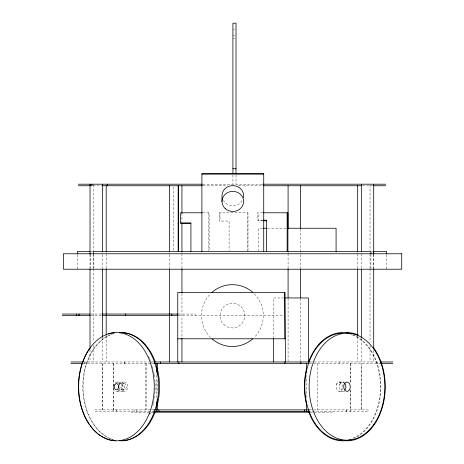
<?xml version="1.0" encoding="UTF-8"?>
<svg xmlns="http://www.w3.org/2000/svg" width="464" height="464" viewBox="0 0 464 464"><rect width="100%" height="100%" fill="white"/><g stroke="black" fill="none" stroke-linecap="round" stroke-linejoin="round"><path stroke-width="0.35" stroke-dasharray="2.32 1.74" d="M336.417 384.627L336.893 383.624A4.64 3.283 -90 0 1 341.26 382.933A4.64 3.283 -90 0 1 342.183 389.018L341.661 389.975M339.694 384.627L340.176 383.624A4.64 3.283 -90 0 1 344.085 382.551M341.806 389.772L342.287 388.768M337.021 383.421L336.499 384.378A4.64 3.283 -90 0 0 337.427 390.462A4.64 3.283 -90 0 0 341.8 389.772M340.298 383.421L339.781 384.378A4.64 3.283 -90 0 0 340.077 389.632A4.64 3.283 -90 0 0 343.656 391.094M233.531 29.621L234.767 29.621M232.916 35.705L234.767 35.705M233.531 38.448L234.767 38.448M202.977 184.196L263.053 184.196M92.841 185.745L101.807 185.745M203.012 185.745L227.592 185.745M238.386 185.745L263.018 185.745M362.494 185.745L372.72 185.745M202.704 212.796L209.119 212.796L209.119 250.722M262.717 212.796L257.421 212.796L257.421 220.191L263.071 220.191M262.496 220.789L258.396 220.789L258.396 212.796M262.398 228.253L258.784 228.253L258.784 250.717M267.455 228.253L286.236 228.253M90.857 251.442L92.939 251.442M371.983 251.442L372.946 251.442M284.096 297.969L273.377 297.969L273.377 337.514M90.892 314.047L101.744 314.047M178.443 314.047L195.083 314.047L195.083 315.59M90.892 315.59L101.744 315.59M178.443 315.59L284.107 315.59M83.288 361.966L148.834 361.966M151.606 361.966L153.166 361.966M310.08 361.966L379.152 361.966M83.288 363.509L154.019 363.509M309.378 363.509L379.819 363.509M116.806 382.058L124.433 382.058M339.341 382.058L344.491 382.058M339.155 382.069L344.305 382.069M118.987 383.606L124.201 383.606M117.723 389.789L124.201 389.789M116.806 391.332L124.433 391.332M339.341 391.332L344.7 391.326M154.002 409.886L94.958 409.886L94.958 411.429L153.404 411.429M309.424 409.886L368.132 409.886L368.132 411.429L310.143 411.429M153.404 412.2L131.474 412.2L131.474 409.886M310.172 412.2L332.247 412.2L332.247 409.886M386.622 254.463L386.622 269.219M377.783 361.966L377.824 363.509M373.711 254.353L373.711 268.801M373.711 350.407L373.711 361.966M373.549 254.463L373.549 268.517M370.91 254.463L370.91 268.517M370.034 184.921L370.034 250.717M370.034 253.762L370.034 268.186M370.034 268.905L370.034 342.49M370.034 345.373L370.034 361.966M361.346 253.762L361.346 268.517M361.346 338.778L361.346 361.966M357.669 251.442L357.669 252.602M357.669 253.762L357.669 268.186M357.669 336.719L357.669 361.966M350.366 363.509L350.366 383.798M350.366 389.598L350.366 411.429M350.279 363.509L350.279 383.073M350.279 390.323L350.279 411.429M346.776 409.886L346.776 411.429M346.533 409.886L346.533 411.429M339.352 361.966L339.352 363.509M324.493 411.429L324.493 412.2M317.48 363.509L317.492 409.886M306.553 375.103L306.559 397.567M300.452 229.025L300.452 250.717M300.452 251.442L300.452 252.602M300.452 254.481L300.452 268.186M300.452 298.485L300.452 361.241M288.086 251.442L288.086 252.602M288.086 253.762L288.086 268.186M288.086 298.485L288.086 361.241M248.014 250.722L248.014 212.796L219.252 212.796L219.252 221.067L229.094 221.079L229.094 250.717M247.677 212.796L247.677 250.722M236.008 175.067L236.008 184.196M232.916 175.067L232.916 184.196M220 212.796L220 221.079M208.846 212.796L208.846 250.722M181.946 213.121L181.946 221.798M181.946 251.442L181.946 252.602M181.946 253.762L181.946 268.186M181.946 293.434L181.946 337.438M173.379 187.091L173.31 250.717M169.65 251.442L169.65 252.602M169.65 254.481L169.65 268.186M157.221 380.178L157.221 393.217M156.762 375.103L156.762 397.567M146.363 363.509L146.363 409.886M145.719 363.509L145.719 409.886M139.142 411.429L139.142 412.2M136.648 409.886L136.648 411.429M134.305 409.886L134.305 411.429M124.433 361.966L124.433 363.509M124.277 361.966L124.277 363.509M113.5 363.509L113.5 411.429M113.268 363.509L113.268 411.429M106.198 251.442L106.198 252.602M106.198 253.762L106.198 268.186M106.198 335.994L106.198 361.966M102.677 363.509L102.677 409.886M102.498 363.509L102.498 409.886M102.364 251.442L102.364 252.602M102.364 254.463L102.364 268.517M102.364 337.328L102.364 361.966M93.838 184.921L93.838 250.717M93.838 253.762L93.838 268.186M93.838 268.905L93.838 341.765M93.838 345.373L93.838 361.966M93.397 254.463L93.397 268.517M90.294 254.463L90.294 267.809M90.01 254.295L90.01 268.024M90.01 349.682L90.01 361.966M86.055 361.966L86.055 363.509M84.842 361.966L84.842 363.509M77.465 254.463L77.465 269.219M119.352 384.511A3.091 2.158 -90 0 1 122.409 384.511L122.751 385.149A3.091 2.158 -90 0 1 122.751 388.24L122.409 388.884A3.091 2.158 -90 0 1 119.352 388.884M118.836 383.421A4.64 3.289 -90 0 1 123.488 383.421L124.016 384.378A4.64 3.289 -90 0 1 124.016 389.018L123.488 389.975A4.64 3.289 -90 0 1 118.836 389.975M113.523 439.715A54.102 38.384 90 0 1 82.783 386.222A54.102 38.384 90 0 1 114.179 333.5M113.146 439.657A54.102 37.804 -90 0 1 111.778 439.205M111.099 438.956A54.102 37.804 -90 0 1 83.102 384.679A54.102 37.804 -90 0 1 113.842 333.541M353.168 334.689A54.102 38.257 -90 0 1 380.886 386.228A54.102 38.257 -90 0 1 353.806 438.439M352.414 335.02A53.505 37.851 -90 0 1 380.468 386.698A53.505 37.851 -90 0 1 352.414 438.376M148.492 356.161A54.102 38.384 90 0 1 149.362 358.04M149.64 358.678A54.102 38.384 90 0 1 150.44 360.627M150.69 361.282A54.102 38.384 90 0 1 151.635 363.956M152.453 366.641A54.102 38.384 90 0 1 153.607 371.322M153.746 372.006A54.102 38.384 90 0 1 154.129 374.077M154.245 374.767A54.102 38.384 90 0 1 154.547 376.855M154.86 379.633A54.102 38.384 90 0 1 154.86 393.762M154.634 395.844A54.102 38.384 90 0 1 154.007 400.009M153.88 400.699A54.102 38.384 90 0 1 153.462 402.752M153.306 403.431A54.102 38.384 90 0 1 152.453 406.754M150.44 412.769A54.102 38.384 90 0 1 149.64 414.717M115.159 382.684A4.64 3.289 -90 0 1 119.132 383.421L119.654 384.378A4.64 3.289 -90 0 1 119.654 389.018L119.132 389.975A4.64 3.289 -90 0 1 114.48 389.975M113.628 387.898A4.64 3.289 -90 0 1 113.628 385.497M242.179 200.703A10.823 10.046 0 0 1 223.433 200.703M254.249 293.729A30.914 30.914 0 0 1 254.249 337.45M210.528 337.45A30.914 30.914 0 0 1 210.528 293.729M122.67 384.511L122.328 385.149A3.091 2.158 -90 0 0 122.328 388.24L122.67 388.884A3.091 2.158 -90 0 0 125.727 388.884L126.069 388.24A3.091 2.158 -90 0 0 126.069 385.149L125.727 384.511A3.091 2.158 -90 0 0 122.67 384.511M122.107 383.421L121.585 384.378A4.64 3.289 -90 0 0 121.585 389.018L122.107 389.975A4.64 3.289 -90 0 0 126.759 389.975L127.281 389.018A4.64 3.289 -90 0 0 127.281 384.378L126.759 383.421A4.64 3.289 -90 0 0 122.107 383.421M361.212 409.886L361.212 363.509L361.201 409.886M116.661 411.429L116.661 409.886L116.621 411.429M223.735 324.423A12.366 12.366 0 0 0 244.366 318.669A12.366 12.366 0 0 0 229.071 303.676A12.366 12.366 0 0 0 223.735 324.423"/><path stroke-width="0.7" d="M344.938 389.975L345.46 389.018A4.64 3.283 -90 0 0 344.938 383.421M232.916 168.739L236.008 168.739M201.892 174.151L263.72 174.151M78.341 184.196L202.397 184.196M262.966 184.196L385.746 184.196M78.341 185.745L91.959 185.745L91.959 184.196M102.527 185.745L202.397 185.745M263.018 185.745L361.346 185.745M373.369 185.745L385.746 185.745M202.327 212.796L180.606 212.796L180.612 223.178L190.924 223.178M263.221 212.796L287.912 212.796L287.912 251.442M263.071 220.191L266.603 220.191L266.603 251.442M263.181 220.789L266.603 220.789M180.606 223.051L190.924 223.051L190.924 251.442M263.117 228.253L266.73 228.253M287.68 228.253L336.075 228.253L336.075 251.442M90.294 251.442L77.465 251.442L77.465 253.762M373.346 251.442L386.622 251.442L386.622 253.762M285.505 361.966L284.832 292.401L177.747 292.401L177.747 361.966M284.809 297.969L308.392 297.969L308.392 361.966M62.275 314.047L90.167 314.047M102.225 314.047L178.135 314.047M62.275 315.59L90.167 315.59M102.225 315.59L178.135 315.59M177.747 338.778L285.285 338.778M70.94 361.966L83.288 361.966M153.752 361.966L309.505 361.966M380.468 361.966L392.776 361.966M70.94 363.509L83.079 363.509M154.1 363.509L309.14 363.509M380.468 363.509L392.776 363.509M154.002 409.886L309.43 409.886M153.549 411.429L309.645 411.429M153.549 412.2L309.732 412.2M373.711 184.196L373.711 254.353M373.711 268.801L373.711 348.963M373.549 251.442L373.549 253.762M370.91 253.762L370.91 251.442L93.397 251.442L93.397 253.762M361.346 184.196L361.346 251.442M361.346 269.219L361.346 338.053M357.669 185.646L357.669 251.442M357.669 268.905L357.669 335.994M306.559 363.509L306.553 372.203M306.559 401.911L306.553 411.429M304.367 409.886L304.367 411.429M300.8 361.966L300.8 363.509M300.452 185.646L300.452 228.305M300.452 268.905L300.452 297.76M288.086 185.646L288.086 228.305M288.086 268.905L288.086 297.76M287.135 212.796L287.135 251.442M284.832 292.401L284.832 338.778M284.832 361.966L284.832 363.509M273.377 338.233L273.377 361.966M263.72 251.442L263.72 173.577L201.892 173.577L201.892 251.442M236.008 173.658L236.008 23.2L232.916 23.2L232.916 173.658M221.989 201.422L221.989 195.68A10.823 10.046 0 0 1 233.868 185.681A10.823 10.046 0 0 1 243.42 197.641M181.946 185.646L181.946 213.121M181.946 223.242L181.946 251.442M181.946 268.905L181.946 292.714M181.946 338.157L181.946 361.966M178.872 361.966L178.872 363.509M178.286 185.646L178.286 251.442M178.217 185.646L178.217 251.442M171.784 314.047L171.784 315.59M169.65 185.646L169.65 251.442M169.65 268.905L169.65 361.966M160.387 361.966L160.387 363.509M158.966 409.886L158.966 411.429M157.221 363.509L157.221 374.378M157.221 399.017L157.221 409.886M156.762 363.509L156.762 372.203M156.762 401.911L156.762 411.429M125.408 314.047L125.408 315.59M107.573 184.196L107.573 185.745M106.198 185.646L106.198 251.442M106.198 268.905L106.198 335.275M102.364 184.196L102.364 251.442M102.364 269.219L102.364 337.328M90.045 184.196L90.01 254.295M90.01 268.749L90.01 348.957M79.037 314.047L79.037 315.59M76.421 314.047L76.421 315.59M118.796 387.498A3.091 2.158 -90 0 1 118.796 385.897M122.606 332.63A54.102 38.384 90 0 1 155.295 361.949M157.168 367.958A54.102 38.384 90 0 1 157.168 405.437M155.051 412.107A54.102 38.384 90 0 1 121.887 440.788M119.48 332.63A54.102 37.804 -90 0 1 158.682 386.698A54.102 37.804 -90 0 1 119.48 440.765M351.149 439.443A54.102 38.257 -90 0 1 347.623 440.336M346.196 440.562A54.102 38.257 -90 0 1 308.74 411.8M306.617 404.956A54.102 38.257 -90 0 1 306.617 368.439M308.502 362.256A54.102 38.257 -90 0 1 351.845 334.19M342.618 440.203A53.505 37.851 -90 0 1 304.773 386.698A53.505 37.851 -90 0 1 342.618 333.193M345.581 332.63A54.102 38.257 -90 0 1 358.179 334.956M373.213 347.292A54.102 38.257 -90 0 1 382.295 407.566A54.102 38.257 -90 0 1 345.581 440.765M115.362 440.759A54.102 38.384 90 0 1 98.165 433.991M97.069 433.098A54.102 38.384 90 0 1 90.306 425.83M89.459 424.659A54.102 38.384 90 0 1 89.459 348.737M108.506 333.877A54.102 38.384 90 0 1 114.643 332.682M252.781 338.83A30.914 30.914 0 0 1 211.996 338.83M211.996 292.355A30.914 30.914 0 0 1 252.781 292.355M114.933 384.511L114.585 385.149A3.091 2.158 -90 0 0 114.585 388.24L114.933 388.884A3.091 2.158 -90 0 0 117.984 388.884L118.326 388.24A3.091 2.158 -90 0 0 118.326 385.149L117.984 384.511A3.091 2.158 -90 0 0 114.933 384.511M344.671 383.421L344.149 384.378A4.64 3.283 -90 0 0 344.996 390.375A4.64 3.283 -90 0 0 349.311 389.975L349.833 389.018A4.64 3.283 -90 0 0 348.986 383.02A4.64 3.283 -90 0 0 344.671 383.421M401.725 253.762L63.365 253.762L63.365 269.219L401.725 269.219L401.725 253.762M373.752 424.531A53.505 37.851 -90 0 0 356.787 335.02A53.505 37.851 -90 0 0 310.433 400.542A53.505 37.851 -90 0 0 373.752 424.531M149.193 413.749A54.102 37.804 -90 0 0 116.458 332.595A54.102 37.804 -90 0 0 83.717 413.749A54.102 37.804 -90 0 0 149.193 413.749M225.156 208.522A10.823 10.046 0 0 0 243.258 204.021A10.823 10.046 0 0 0 230.005 191.719A10.823 10.046 0 0 0 225.156 208.522"/></g></svg>
